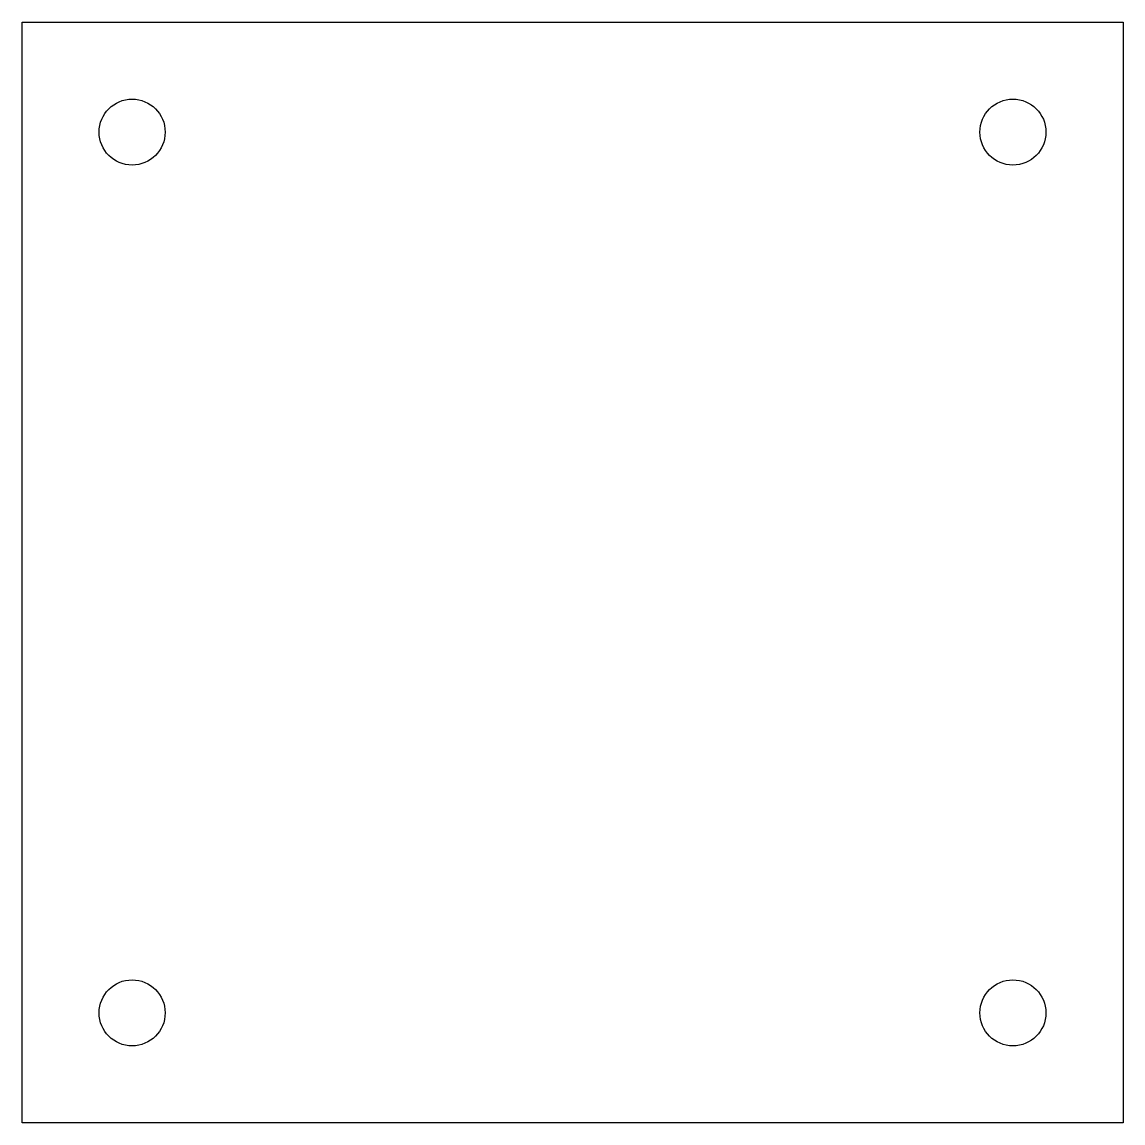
# Model space of a CAD drawing. Extents: x 231 to 431, y -61 to 139.
import ezdxf

# ---------------------------------------------------------------- set-up
doc = ezdxf.new("R2010")
doc.units = 0
doc.header["$LTSCALE"] = 7.8
doc.layers.add('TRAIT_FORT', color=7, linetype='CONTINUOUS')

msp = doc.modelspace()

# ---------------------------------------------------------------- linework, layer by layer
at = {"layer": 'TRAIT_FORT'}
for p, q in [((230.56, 139.02), (430.56, 139.02)), ((230.56, -60.98), (230.56, 139.02)), ((430.56, 139.02), (430.56, -60.98)), ((430.56, -60.98), (230.56, -60.98))]:
    msp.add_line(p, q, dxfattribs=at)
for centre in [(250.56, 119.02), (410.56, 119.02), (250.56, -40.98), (410.56, -40.98)]:
    msp.add_circle(centre, 6, dxfattribs=at)

doc.saveas('drawing.dxf')
